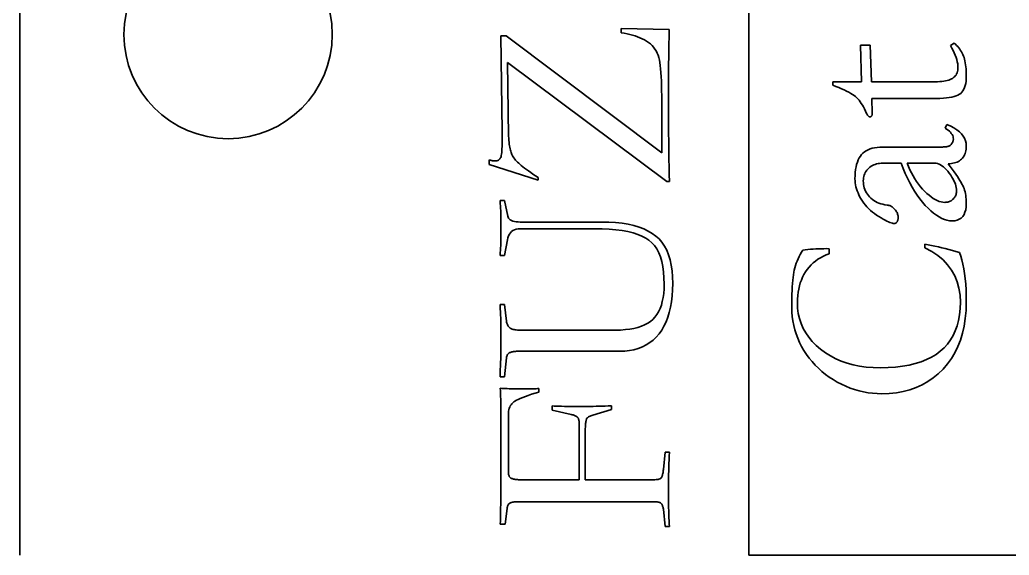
# Model space of a CAD drawing. Header units: millimetres. Extents: x -70 to 70, y -99 to 99.
# Drawn here: x -50.07 to -35.82, y -34.14 to -26.43 of the extents above; entities that cross this region are included whole.
import ezdxf

# ---------------------------------------------------------------- set-up
doc = ezdxf.new("R2010")
doc.units = ezdxf.units.MM
doc.layers.add('粗实线层', color=7, linetype='Continuous', lineweight=35)

msp = doc.modelspace()

# ---------------------------------------------------------------- linework, layer by layer
at = {"layer": '粗实线层', "color": 7, "lineweight": 35}
for p, q in [((-50.071, -19.139), (-50.071, -34.139)), ((-39.571, -19.139), (-39.571, -34.139)), ((-39.571, -19.139), (-39.571, -34.139)), ((-41.408, -26.614), (-41.408, -26.552)), ((-41.408, -26.552), (-40.717, -26.567)), ((-41.366, -26.62), (-41.408, -26.614)), ((-41.324, -26.627), (-41.366, -26.62)), ((-41.285, -26.636), (-41.324, -26.627)), ((-41.246, -26.646), (-41.285, -26.636)), ((-41.209, -26.657), (-41.246, -26.646)), ((-40.717, -26.567), (-40.719, -26.674)), ((-43.142, -26.656), (-43.065, -26.656)), ((-43.123, -28.035), (-43.142, -26.656)), ((-43.065, -26.656), (-40.825, -28.344)), ((-41.173, -26.67), (-41.209, -26.657)), ((-41.139, -26.684), (-41.173, -26.67)), ((-41.106, -26.699), (-41.139, -26.684)), ((-41.074, -26.716), (-41.106, -26.699)), ((-41.043, -26.733), (-41.074, -26.716)), ((-41.015, -26.753), (-41.043, -26.733)), ((-40.988, -26.774), (-41.015, -26.753)), ((-40.964, -26.797), (-40.988, -26.774)), ((-40.721, -26.777), (-40.723, -26.875)), ((-40.719, -26.674), (-40.721, -26.777)), ((-36.667, -26.797), (-36.613, -26.762)), ((-36.613, -26.762), (-36.595, -26.779)), ((-36.595, -26.779), (-36.578, -26.795)), ((-40.943, -26.821), (-40.964, -26.797)), ((-40.923, -26.848), (-40.943, -26.821)), ((-40.906, -26.876), (-40.923, -26.848)), ((-40.891, -26.906), (-40.906, -26.876)), ((-40.878, -26.937), (-40.891, -26.906)), ((-40.723, -26.875), (-40.724, -26.97)), ((-37.949, -27.318), (-37.961, -26.793)), ((-37.961, -26.793), (-37.822, -26.793)), ((-37.822, -26.793), (-37.806, -27.318)), ((-36.647, -26.833), (-36.667, -26.797)), ((-36.628, -26.869), (-36.647, -26.833)), ((-36.612, -26.903), (-36.628, -26.869)), ((-36.598, -26.936), (-36.612, -26.903)), ((-36.578, -26.795), (-36.562, -26.813)), ((-36.562, -26.813), (-36.547, -26.831)), ((-36.547, -26.831), (-36.533, -26.849)), ((-36.533, -26.849), (-36.521, -26.868)), ((-36.521, -26.868), (-36.509, -26.888)), ((-36.509, -26.888), (-36.498, -26.908)), ((-36.498, -26.908), (-36.488, -26.928)), ((-36.488, -26.928), (-36.48, -26.949)), ((-43.049, -27.042), (-43.03, -28.104)), ((-40.752, -28.757), (-43.049, -27.042)), ((-40.868, -26.971), (-40.878, -26.937)), ((-40.86, -27.006), (-40.868, -26.971)), ((-40.853, -27.044), (-40.86, -27.006)), ((-40.847, -27.087), (-40.853, -27.044)), ((-40.726, -27.06), (-40.727, -27.146)), ((-40.724, -26.97), (-40.726, -27.06)), ((-36.586, -26.969), (-36.598, -26.936)), ((-36.576, -27), (-36.586, -26.969)), ((-36.569, -27.03), (-36.576, -27)), ((-36.563, -27.059), (-36.569, -27.03)), ((-36.56, -27.087), (-36.563, -27.059)), ((-36.48, -26.949), (-36.472, -26.971)), ((-36.472, -26.971), (-36.465, -26.995)), ((-36.465, -26.995), (-36.459, -27.02)), ((-36.459, -27.02), (-36.454, -27.046)), ((-36.454, -27.046), (-36.449, -27.074)), ((-36.449, -27.074), (-36.446, -27.104)), ((-40.842, -27.135), (-40.847, -27.087)), ((-40.838, -27.188), (-40.842, -27.135)), ((-40.834, -27.246), (-40.838, -27.188)), ((-40.727, -27.146), (-40.728, -27.227)), ((-36.587, -27.222), (-36.578, -27.207)), ((-36.578, -27.207), (-36.571, -27.19)), ((-36.571, -27.19), (-36.566, -27.173)), ((-36.566, -27.173), (-36.562, -27.154)), ((-36.562, -27.154), (-36.56, -27.134)), ((-36.559, -27.113), (-36.56, -27.087)), ((-36.56, -27.134), (-36.559, -27.113)), ((-36.446, -27.104), (-36.443, -27.135)), ((-36.443, -27.135), (-36.441, -27.167)), ((-36.441, -27.167), (-36.44, -27.201)), ((-36.44, -27.201), (-36.439, -27.237)), ((-40.831, -27.308), (-40.834, -27.246)), ((-40.828, -27.375), (-40.831, -27.308)), ((-40.728, -27.305), (-40.729, -27.379)), ((-40.728, -27.227), (-40.728, -27.305)), ((-38.362, -27.322), (-37.949, -27.318)), ((-38.362, -27.368), (-38.362, -27.322)), ((-37.806, -27.318), (-36.887, -27.318)), ((-36.887, -27.318), (-36.853, -27.318)), ((-36.853, -27.318), (-36.822, -27.316)), ((-36.822, -27.316), (-36.792, -27.314)), ((-36.792, -27.314), (-36.764, -27.31)), ((-36.764, -27.31), (-36.738, -27.306)), ((-36.738, -27.306), (-36.713, -27.301)), ((-36.713, -27.301), (-36.691, -27.294)), ((-36.691, -27.294), (-36.671, -27.287)), ((-36.671, -27.287), (-36.653, -27.279)), ((-36.653, -27.279), (-36.636, -27.27)), ((-36.636, -27.27), (-36.622, -27.26)), ((-36.622, -27.26), (-36.608, -27.248)), ((-36.608, -27.248), (-36.597, -27.236)), ((-36.597, -27.236), (-36.587, -27.222)), ((-36.448, -27.345), (-36.455, -27.375)), ((-36.443, -27.312), (-36.448, -27.345)), ((-36.44, -27.276), (-36.443, -27.312)), ((-36.439, -27.237), (-36.44, -27.276)), ((-40.827, -27.447), (-40.828, -27.375)), ((-40.825, -27.524), (-40.827, -27.447)), ((-40.729, -27.379), (-40.729, -27.448)), ((-40.729, -27.448), (-40.728, -27.609)), ((-38.317, -27.386), (-38.362, -27.368)), ((-38.274, -27.403), (-38.317, -27.386)), ((-38.234, -27.42), (-38.274, -27.403)), ((-38.197, -27.437), (-38.234, -27.42)), ((-38.163, -27.454), (-38.197, -27.437)), ((-38.132, -27.47), (-38.163, -27.454)), ((-38.104, -27.486), (-38.132, -27.47)), ((-38.078, -27.502), (-38.104, -27.486)), ((-38.056, -27.517), (-38.078, -27.502)), ((-36.538, -27.5), (-36.559, -27.511)), ((-36.519, -27.486), (-36.538, -27.5)), ((-36.502, -27.469), (-36.519, -27.486)), ((-36.488, -27.45), (-36.502, -27.469)), ((-36.475, -27.428), (-36.488, -27.45)), ((-36.464, -27.403), (-36.475, -27.428)), ((-36.455, -27.375), (-36.464, -27.403)), ((-40.825, -27.606), (-40.825, -27.524)), ((-40.825, -28.344), (-40.825, -27.606)), ((-40.728, -27.609), (-40.728, -27.763)), ((-38.036, -27.532), (-38.056, -27.517)), ((-38.018, -27.548), (-38.036, -27.532)), ((-38.001, -27.566), (-38.018, -27.548)), ((-37.984, -27.586), (-38.001, -27.566)), ((-37.967, -27.607), (-37.984, -27.586)), ((-37.951, -27.63), (-37.967, -27.607)), ((-37.935, -27.655), (-37.951, -27.63)), ((-36.926, -27.561), (-37.799, -27.561)), ((-37.799, -27.561), (-37.795, -27.77)), ((-36.87, -27.561), (-36.926, -27.561)), ((-36.818, -27.559), (-36.87, -27.561)), ((-36.769, -27.556), (-36.818, -27.559)), ((-36.725, -27.552), (-36.769, -27.556)), ((-36.684, -27.546), (-36.725, -27.552)), ((-36.647, -27.539), (-36.684, -27.546)), ((-36.614, -27.531), (-36.647, -27.539)), ((-36.585, -27.522), (-36.614, -27.531)), ((-36.559, -27.511), (-36.585, -27.522)), ((-40.728, -27.763), (-40.727, -27.911)), ((-37.919, -27.682), (-37.935, -27.655)), ((-37.904, -27.711), (-37.919, -27.682)), ((-37.89, -27.742), (-37.904, -27.711)), ((-37.876, -27.774), (-37.89, -27.742)), ((-37.871, -27.783), (-37.876, -27.774)), ((-37.866, -27.792), (-37.871, -27.783)), ((-37.795, -27.78), (-37.796, -27.789)), ((-37.795, -27.77), (-37.795, -27.78)), ((-40.727, -27.911), (-40.726, -28.052)), ((-37.862, -27.799), (-37.866, -27.792)), ((-37.857, -27.806), (-37.862, -27.799)), ((-37.852, -27.811), (-37.857, -27.806)), ((-37.847, -27.816), (-37.852, -27.811)), ((-37.841, -27.819), (-37.847, -27.816)), ((-37.836, -27.822), (-37.841, -27.819)), ((-37.831, -27.824), (-37.836, -27.822)), ((-37.826, -27.824), (-37.831, -27.824)), ((-37.82, -27.823), (-37.826, -27.824)), ((-37.814, -27.822), (-37.82, -27.823)), ((-37.81, -27.819), (-37.814, -27.822)), ((-37.806, -27.815), (-37.81, -27.819)), ((-37.802, -27.81), (-37.806, -27.815)), ((-37.8, -27.805), (-37.802, -27.81)), ((-37.797, -27.798), (-37.8, -27.805)), ((-37.796, -27.789), (-37.797, -27.798)), ((-43.122, -28.086), (-43.123, -28.035)), ((-40.726, -28.052), (-40.725, -28.186)), ((-36.744, -27.986), (-36.717, -27.936)), ((-36.722, -28.001), (-36.744, -27.986)), ((-36.701, -28.016), (-36.722, -28.001)), ((-36.717, -27.936), (-36.664, -27.959)), ((-36.683, -28.031), (-36.701, -28.016)), ((-36.668, -28.047), (-36.683, -28.031)), ((-36.655, -28.062), (-36.668, -28.047)), ((-36.664, -27.959), (-36.617, -27.984)), ((-36.644, -28.078), (-36.655, -28.062)), ((-36.617, -27.984), (-36.575, -28.011)), ((-36.575, -28.011), (-36.539, -28.039)), ((-36.539, -28.039), (-36.509, -28.069)), ((-36.509, -28.069), (-36.484, -28.101)), ((-43.123, -28.216), (-43.122, -28.176)), ((-43.122, -28.133), (-43.122, -28.086)), ((-43.122, -28.176), (-43.122, -28.133)), ((-43.03, -28.104), (-43.028, -28.134)), ((-43.028, -28.134), (-43.026, -28.163)), ((-43.026, -28.163), (-43.024, -28.19)), ((-43.024, -28.19), (-43.021, -28.216)), ((-40.725, -28.186), (-40.723, -28.314)), ((-36.655, -28.221), (-36.65, -28.214)), ((-36.65, -28.214), (-36.645, -28.207)), ((-36.645, -28.207), (-36.641, -28.2)), ((-36.635, -28.095), (-36.644, -28.078)), ((-36.641, -28.2), (-36.637, -28.193)), ((-36.637, -28.193), (-36.634, -28.186)), ((-36.629, -28.111), (-36.635, -28.095)), ((-36.634, -28.186), (-36.631, -28.179)), ((-36.631, -28.179), (-36.629, -28.172)), ((-36.626, -28.128), (-36.629, -28.111)), ((-36.629, -28.172), (-36.627, -28.165)), ((-36.627, -28.165), (-36.626, -28.158)), ((-36.625, -28.145), (-36.626, -28.128)), ((-36.626, -28.158), (-36.625, -28.151)), ((-36.625, -28.151), (-36.625, -28.145)), ((-36.484, -28.101), (-36.464, -28.134)), ((-36.464, -28.134), (-36.45, -28.17)), ((-36.45, -28.17), (-36.442, -28.206)), ((-36.442, -28.206), (-36.439, -28.245)), ((-43.133, -28.36), (-43.13, -28.339)), ((-43.13, -28.339), (-43.128, -28.314)), ((-43.128, -28.314), (-43.126, -28.285)), ((-43.126, -28.285), (-43.124, -28.252)), ((-43.124, -28.252), (-43.123, -28.216)), ((-43.021, -28.216), (-43.018, -28.24)), ((-43.018, -28.24), (-43.014, -28.263)), ((-43.014, -28.263), (-43.01, -28.284)), ((-43.01, -28.284), (-43.005, -28.303)), ((-43.005, -28.303), (-43.001, -28.321)), ((-43.001, -28.321), (-42.995, -28.338)), ((-42.995, -28.338), (-42.989, -28.354)), ((-42.989, -28.354), (-42.982, -28.369)), ((-40.723, -28.314), (-40.721, -28.435)), ((-37.947, -28.369), (-37.927, -28.348)), ((-37.927, -28.348), (-37.905, -28.33)), ((-37.905, -28.33), (-37.88, -28.313)), ((-37.88, -28.313), (-37.853, -28.299)), ((-37.853, -28.299), (-37.824, -28.287)), ((-37.824, -28.287), (-37.793, -28.278)), ((-37.793, -28.278), (-37.759, -28.27)), ((-37.759, -28.27), (-37.723, -28.265)), ((-37.723, -28.265), (-37.685, -28.261)), ((-37.685, -28.261), (-37.644, -28.26)), ((-37.644, -28.26), (-36.86, -28.26)), ((-36.86, -28.26), (-36.843, -28.26)), ((-36.843, -28.26), (-36.826, -28.26)), ((-36.826, -28.26), (-36.811, -28.26)), ((-36.811, -28.26), (-36.796, -28.259)), ((-36.796, -28.259), (-36.782, -28.259)), ((-36.782, -28.259), (-36.768, -28.258)), ((-36.768, -28.258), (-36.756, -28.258)), ((-36.756, -28.258), (-36.744, -28.257)), ((-36.744, -28.257), (-36.733, -28.256)), ((-36.733, -28.256), (-36.723, -28.255)), ((-36.723, -28.255), (-36.714, -28.253)), ((-36.714, -28.253), (-36.705, -28.251)), ((-36.705, -28.251), (-36.696, -28.249)), ((-36.696, -28.249), (-36.688, -28.245)), ((-36.688, -28.245), (-36.681, -28.242)), ((-36.681, -28.242), (-36.673, -28.237)), ((-36.673, -28.237), (-36.667, -28.232)), ((-36.667, -28.232), (-36.661, -28.227)), ((-36.661, -28.227), (-36.655, -28.221)), ((-36.456, -28.352), (-36.464, -28.37)), ((-36.45, -28.332), (-36.456, -28.352)), ((-36.445, -28.312), (-36.45, -28.332)), ((-36.442, -28.291), (-36.445, -28.312)), ((-36.44, -28.268), (-36.442, -28.291)), ((-36.439, -28.245), (-36.44, -28.268)), ((-43.312, -28.444), (-43.301, -28.447)), ((-43.312, -28.51), (-43.312, -28.444)), ((-43.301, -28.447), (-43.29, -28.45)), ((-43.29, -28.45), (-43.28, -28.452)), ((-43.28, -28.452), (-43.27, -28.454)), ((-43.27, -28.454), (-43.261, -28.456)), ((-43.261, -28.456), (-43.252, -28.457)), ((-43.252, -28.457), (-43.244, -28.458)), ((-43.244, -28.458), (-43.237, -28.459)), ((-43.237, -28.459), (-43.23, -28.459)), ((-43.23, -28.459), (-43.223, -28.46)), ((-43.223, -28.46), (-43.21, -28.459)), ((-43.21, -28.459), (-43.198, -28.456)), ((-43.198, -28.456), (-43.186, -28.452)), ((-43.186, -28.452), (-43.176, -28.447)), ((-43.176, -28.447), (-43.167, -28.439)), ((-43.167, -28.439), (-43.159, -28.43)), ((-43.159, -28.43), (-43.152, -28.42)), ((-43.152, -28.42), (-43.145, -28.408)), ((-43.145, -28.408), (-43.14, -28.394)), ((-43.14, -28.394), (-43.136, -28.379)), ((-43.136, -28.379), (-43.133, -28.36)), ((-42.982, -28.369), (-42.974, -28.385)), ((-42.974, -28.385), (-42.965, -28.401)), ((-42.965, -28.401), (-42.954, -28.416)), ((-42.954, -28.416), (-42.943, -28.432)), ((-42.943, -28.432), (-42.93, -28.447)), ((-42.93, -28.447), (-42.916, -28.462)), ((-42.916, -28.462), (-42.901, -28.477)), ((-42.901, -28.477), (-42.885, -28.492)), ((-42.885, -28.492), (-42.868, -28.508)), ((-40.721, -28.435), (-40.719, -28.549)), ((-38.018, -28.509), (-38.008, -28.476)), ((-38.008, -28.476), (-37.996, -28.445)), ((-37.996, -28.445), (-37.981, -28.417)), ((-37.981, -28.417), (-37.965, -28.391)), ((-37.965, -28.391), (-37.947, -28.369)), ((-37.71, -28.498), (-37.732, -28.503)), ((-37.688, -28.495), (-37.71, -28.498)), ((-37.665, -28.493), (-37.688, -28.495)), ((-37.64, -28.492), (-37.665, -28.493)), ((-37.378, -28.492), (-37.64, -28.492)), ((-37.348, -28.568), (-37.378, -28.492)), ((-37.293, -28.492), (-37.273, -28.541)), ((-36.895, -28.492), (-37.293, -28.492)), ((-36.874, -28.494), (-36.895, -28.492)), ((-36.853, -28.498), (-36.874, -28.494)), ((-36.832, -28.505), (-36.853, -28.498)), ((-36.677, -28.499), (-36.702, -28.5)), ((-36.702, -28.5), (-36.671, -28.541)), ((-36.653, -28.497), (-36.677, -28.499)), ((-36.631, -28.494), (-36.653, -28.497)), ((-36.609, -28.489), (-36.631, -28.494)), ((-36.589, -28.483), (-36.609, -28.489)), ((-36.57, -28.475), (-36.589, -28.483)), ((-36.553, -28.467), (-36.57, -28.475)), ((-36.536, -28.457), (-36.553, -28.467)), ((-36.521, -28.445), (-36.536, -28.457)), ((-36.507, -28.432), (-36.521, -28.445)), ((-36.494, -28.418), (-36.507, -28.432)), ((-36.483, -28.403), (-36.494, -28.418)), ((-36.472, -28.387), (-36.483, -28.403)), ((-36.464, -28.37), (-36.472, -28.387)), ((-42.605, -28.738), (-43.312, -28.51)), ((-42.868, -28.508), (-42.848, -28.525)), ((-42.848, -28.525), (-42.825, -28.543)), ((-42.825, -28.543), (-42.801, -28.562)), ((-42.801, -28.562), (-42.774, -28.582)), ((-42.774, -28.582), (-42.745, -28.603)), ((-42.745, -28.603), (-42.713, -28.625)), ((-42.713, -28.625), (-42.68, -28.649)), ((-40.719, -28.549), (-40.716, -28.656)), ((-38.041, -28.669), (-38.038, -28.626)), ((-38.038, -28.626), (-38.033, -28.584)), ((-38.033, -28.584), (-38.027, -28.546)), ((-38.027, -28.546), (-38.018, -28.509)), ((-37.894, -28.625), (-37.902, -28.643)), ((-37.883, -28.607), (-37.894, -28.625)), ((-37.871, -28.591), (-37.883, -28.607)), ((-37.858, -28.576), (-37.871, -28.591)), ((-37.843, -28.562), (-37.858, -28.576)), ((-37.827, -28.548), (-37.843, -28.562)), ((-37.81, -28.537), (-37.827, -28.548)), ((-37.791, -28.526), (-37.81, -28.537)), ((-37.773, -28.517), (-37.791, -28.526)), ((-37.753, -28.509), (-37.773, -28.517)), ((-37.732, -28.503), (-37.753, -28.509)), ((-37.318, -28.64), (-37.348, -28.568)), ((-37.286, -28.709), (-37.318, -28.64)), ((-37.273, -28.541), (-37.252, -28.587)), ((-37.252, -28.587), (-37.229, -28.632)), ((-37.229, -28.632), (-37.206, -28.676)), ((-36.811, -28.515), (-36.832, -28.505)), ((-36.79, -28.528), (-36.811, -28.515)), ((-36.769, -28.544), (-36.79, -28.528)), ((-36.748, -28.563), (-36.769, -28.544)), ((-36.727, -28.585), (-36.748, -28.563)), ((-36.706, -28.609), (-36.727, -28.585)), ((-36.684, -28.637), (-36.706, -28.609)), ((-36.664, -28.665), (-36.684, -28.637)), ((-36.671, -28.541), (-36.641, -28.58)), ((-36.641, -28.58), (-36.615, -28.617)), ((-36.615, -28.617), (-36.59, -28.652)), ((-42.68, -28.649), (-42.644, -28.673)), ((-42.644, -28.673), (-42.605, -28.699)), ((-42.605, -28.699), (-42.605, -28.738)), ((-40.713, -28.757), (-40.752, -28.757)), ((-40.716, -28.656), (-40.713, -28.757)), ((-38.042, -28.716), (-38.041, -28.669)), ((-38.041, -28.745), (-38.042, -28.716)), ((-38.038, -28.774), (-38.041, -28.745)), ((-38.034, -28.802), (-38.038, -28.774)), ((-37.921, -28.724), (-37.922, -28.747)), ((-37.922, -28.747), (-37.921, -28.774)), ((-37.919, -28.702), (-37.921, -28.724)), ((-37.921, -28.774), (-37.919, -28.799)), ((-37.915, -28.682), (-37.919, -28.702)), ((-37.909, -28.662), (-37.915, -28.682)), ((-37.902, -28.643), (-37.909, -28.662)), ((-37.253, -28.775), (-37.286, -28.709)), ((-37.219, -28.837), (-37.253, -28.775)), ((-37.206, -28.676), (-37.181, -28.717)), ((-37.181, -28.717), (-37.155, -28.757)), ((-37.155, -28.757), (-37.127, -28.795)), ((-36.646, -28.693), (-36.664, -28.665)), ((-36.63, -28.72), (-36.646, -28.693)), ((-36.617, -28.746), (-36.63, -28.72)), ((-36.605, -28.772), (-36.617, -28.746)), ((-36.595, -28.796), (-36.605, -28.772)), ((-36.59, -28.652), (-36.568, -28.685)), ((-36.568, -28.685), (-36.548, -28.715)), ((-36.548, -28.715), (-36.53, -28.743)), ((-36.53, -28.743), (-36.514, -28.769)), ((-36.514, -28.769), (-36.501, -28.793)), ((-38.028, -28.832), (-38.034, -28.802)), ((-38.02, -28.861), (-38.028, -28.832)), ((-38.01, -28.89), (-38.02, -28.861)), ((-37.998, -28.92), (-38.01, -28.89)), ((-37.985, -28.95), (-37.998, -28.92)), ((-37.919, -28.799), (-37.914, -28.825)), ((-37.914, -28.825), (-37.908, -28.849)), ((-37.908, -28.849), (-37.899, -28.872)), ((-37.899, -28.872), (-37.889, -28.895)), ((-37.889, -28.895), (-37.878, -28.917)), ((-37.878, -28.917), (-37.864, -28.939)), ((-37.184, -28.896), (-37.219, -28.837)), ((-37.147, -28.952), (-37.184, -28.896)), ((-37.127, -28.795), (-37.099, -28.831)), ((-37.099, -28.831), (-37.069, -28.865)), ((-37.069, -28.865), (-37.038, -28.898)), ((-37.038, -28.898), (-37.006, -28.928)), ((-36.588, -28.82), (-36.595, -28.796)), ((-36.583, -28.843), (-36.588, -28.82)), ((-36.579, -28.865), (-36.583, -28.843)), ((-36.583, -28.928), (-36.58, -28.914)), ((-36.58, -28.914), (-36.579, -28.9)), ((-36.578, -28.886), (-36.579, -28.865)), ((-36.579, -28.9), (-36.578, -28.886)), ((-36.501, -28.793), (-36.489, -28.815)), ((-36.489, -28.815), (-36.48, -28.836)), ((-36.48, -28.836), (-36.471, -28.858)), ((-36.471, -28.858), (-36.464, -28.881)), ((-36.464, -28.881), (-36.457, -28.905)), ((-36.457, -28.905), (-36.452, -28.93)), ((-43.154, -29.031), (-43.092, -29.031)), ((-43.152, -29.052), (-43.154, -29.031)), ((-43.15, -29.078), (-43.152, -29.052)), ((-43.092, -29.031), (-43.042, -29.255)), ((-37.97, -28.98), (-37.985, -28.95)), ((-37.953, -29.01), (-37.97, -28.98)), ((-37.935, -29.039), (-37.953, -29.01)), ((-37.914, -29.068), (-37.935, -29.039)), ((-37.893, -29.095), (-37.914, -29.068)), ((-37.864, -28.939), (-37.849, -28.959)), ((-37.849, -28.959), (-37.831, -28.979)), ((-37.831, -28.979), (-37.813, -28.997)), ((-37.813, -28.997), (-37.792, -29.014)), ((-37.792, -29.014), (-37.771, -29.03)), ((-37.771, -29.03), (-37.747, -29.044)), ((-37.747, -29.044), (-37.723, -29.056)), ((-37.723, -29.056), (-37.697, -29.067)), ((-37.697, -29.067), (-37.669, -29.076)), ((-37.109, -29.005), (-37.147, -28.952)), ((-37.07, -29.054), (-37.109, -29.005)), ((-37.03, -29.1), (-37.07, -29.054)), ((-37.006, -28.928), (-36.976, -28.955)), ((-36.976, -28.955), (-36.945, -28.978)), ((-36.945, -28.978), (-36.915, -28.999)), ((-36.915, -28.999), (-36.886, -29.016)), ((-36.886, -29.016), (-36.858, -29.031)), ((-36.858, -29.031), (-36.829, -29.042)), ((-36.829, -29.042), (-36.802, -29.05)), ((-36.802, -29.05), (-36.775, -29.054)), ((-36.775, -29.054), (-36.748, -29.056)), ((-36.748, -29.056), (-36.734, -29.055)), ((-36.734, -29.055), (-36.72, -29.054)), ((-36.72, -29.054), (-36.706, -29.052)), ((-36.706, -29.052), (-36.694, -29.048)), ((-36.694, -29.048), (-36.681, -29.044)), ((-36.681, -29.044), (-36.669, -29.039)), ((-36.669, -29.039), (-36.658, -29.032)), ((-36.658, -29.032), (-36.647, -29.025)), ((-36.647, -29.025), (-36.636, -29.017)), ((-36.636, -29.017), (-36.627, -29.008)), ((-36.627, -29.008), (-36.617, -28.998)), ((-36.617, -28.998), (-36.609, -28.987)), ((-36.609, -28.987), (-36.602, -28.976)), ((-36.602, -28.976), (-36.596, -28.965)), ((-36.596, -28.965), (-36.59, -28.953)), ((-36.59, -28.953), (-36.586, -28.941)), ((-36.586, -28.941), (-36.583, -28.928)), ((-36.452, -28.93), (-36.447, -28.956)), ((-36.447, -28.956), (-36.444, -28.983)), ((-36.444, -28.983), (-36.441, -29.012)), ((-36.441, -29.012), (-36.44, -29.041)), ((-36.44, -29.041), (-36.439, -29.071)), ((-43.148, -29.107), (-43.15, -29.078)), ((-43.146, -29.141), (-43.148, -29.107)), ((-43.145, -29.179), (-43.146, -29.141)), ((-43.144, -29.221), (-43.145, -29.179)), ((-37.87, -29.122), (-37.893, -29.095)), ((-37.845, -29.148), (-37.87, -29.122)), ((-37.819, -29.172), (-37.845, -29.148)), ((-37.791, -29.196), (-37.819, -29.172)), ((-37.762, -29.218), (-37.791, -29.196)), ((-37.669, -29.076), (-37.64, -29.084)), ((-37.64, -29.084), (-37.61, -29.09)), ((-37.61, -29.09), (-37.578, -29.095)), ((-37.578, -29.095), (-37.566, -29.097)), ((-37.566, -29.097), (-37.553, -29.1)), ((-37.553, -29.1), (-37.541, -29.103)), ((-37.541, -29.103), (-37.529, -29.108)), ((-37.529, -29.108), (-37.518, -29.114)), ((-37.518, -29.114), (-37.507, -29.121)), ((-37.507, -29.121), (-37.496, -29.129)), ((-37.496, -29.129), (-37.486, -29.138)), ((-37.486, -29.138), (-37.476, -29.148)), ((-37.476, -29.148), (-37.466, -29.158)), ((-37.466, -29.158), (-37.458, -29.169)), ((-37.458, -29.169), (-37.45, -29.181)), ((-37.45, -29.181), (-37.443, -29.192)), ((-37.443, -29.192), (-37.437, -29.204)), ((-37.437, -29.204), (-37.432, -29.216)), ((-36.989, -29.142), (-37.03, -29.1)), ((-36.949, -29.18), (-36.989, -29.142)), ((-36.909, -29.214), (-36.949, -29.18)), ((-36.458, -29.199), (-36.472, -29.232)), ((-36.447, -29.162), (-36.458, -29.199)), ((-36.441, -29.119), (-36.447, -29.162)), ((-36.439, -29.071), (-36.441, -29.119)), ((-43.143, -29.267), (-43.144, -29.221)), ((-43.143, -29.317), (-43.143, -29.267)), ((-43.142, -29.371), (-43.143, -29.317)), ((-43.042, -29.255), (-43.037, -29.271)), ((-43.037, -29.271), (-43.03, -29.286)), ((-43.03, -29.286), (-43.019, -29.298)), ((-43.019, -29.298), (-43.006, -29.309)), ((-43.006, -29.309), (-42.99, -29.319)), ((-42.99, -29.319), (-42.97, -29.326)), ((-42.97, -29.326), (-42.948, -29.332)), ((-42.948, -29.332), (-42.923, -29.337)), ((-42.923, -29.337), (-42.895, -29.339)), ((-42.895, -29.339), (-42.864, -29.34)), ((-42.864, -29.34), (-41.694, -29.34)), ((-41.694, -29.34), (-41.589, -29.342)), ((-41.589, -29.342), (-41.49, -29.348)), ((-41.49, -29.348), (-41.396, -29.358)), ((-37.731, -29.24), (-37.762, -29.218)), ((-37.698, -29.261), (-37.731, -29.24)), ((-37.666, -29.28), (-37.698, -29.261)), ((-37.636, -29.297), (-37.666, -29.28)), ((-37.609, -29.312), (-37.636, -29.297)), ((-37.583, -29.325), (-37.609, -29.312)), ((-37.56, -29.336), (-37.583, -29.325)), ((-37.539, -29.345), (-37.56, -29.336)), ((-37.521, -29.352), (-37.539, -29.345)), ((-37.504, -29.357), (-37.521, -29.352)), ((-37.451, -29.354), (-37.456, -29.356)), ((-37.447, -29.351), (-37.451, -29.354)), ((-37.443, -29.347), (-37.447, -29.351)), ((-37.44, -29.342), (-37.443, -29.347)), ((-37.437, -29.338), (-37.44, -29.342)), ((-37.434, -29.332), (-37.437, -29.338)), ((-37.431, -29.326), (-37.434, -29.332)), ((-37.432, -29.216), (-37.428, -29.228)), ((-37.429, -29.321), (-37.431, -29.326)), ((-37.427, -29.315), (-37.429, -29.321)), ((-37.428, -29.228), (-37.424, -29.239)), ((-37.425, -29.309), (-37.427, -29.315)), ((-37.424, -29.304), (-37.425, -29.309)), ((-37.424, -29.239), (-37.422, -29.252)), ((-37.422, -29.298), (-37.424, -29.304)), ((-37.422, -29.252), (-37.421, -29.264)), ((-37.421, -29.292), (-37.422, -29.298)), ((-37.421, -29.264), (-37.42, -29.276)), ((-37.42, -29.281), (-37.421, -29.287)), ((-37.421, -29.287), (-37.421, -29.292)), ((-37.42, -29.276), (-37.42, -29.281)), ((-36.87, -29.242), (-36.909, -29.214)), ((-36.831, -29.267), (-36.87, -29.242)), ((-36.793, -29.287), (-36.831, -29.267)), ((-36.755, -29.302), (-36.793, -29.287)), ((-36.717, -29.313), (-36.755, -29.302)), ((-36.68, -29.32), (-36.717, -29.313)), ((-36.644, -29.322), (-36.68, -29.32)), ((-36.605, -29.32), (-36.644, -29.322)), ((-36.57, -29.312), (-36.605, -29.32)), ((-36.54, -29.3), (-36.57, -29.312)), ((-36.513, -29.282), (-36.54, -29.3)), ((-36.49, -29.26), (-36.513, -29.282)), ((-36.472, -29.232), (-36.49, -29.26)), ((-43.143, -29.541), (-43.142, -29.487)), ((-43.142, -29.429), (-43.142, -29.371)), ((-43.142, -29.487), (-43.142, -29.429)), ((-43.005, -29.494), (-43.02, -29.514)), ((-42.988, -29.476), (-43.005, -29.494)), ((-42.968, -29.462), (-42.988, -29.476)), ((-42.946, -29.451), (-42.968, -29.462)), ((-42.921, -29.443), (-42.946, -29.451)), ((-42.894, -29.438), (-42.921, -29.443)), ((-42.864, -29.437), (-42.894, -29.438)), ((-41.794, -29.437), (-42.864, -29.437)), ((-41.684, -29.438), (-41.794, -29.437)), ((-41.581, -29.443), (-41.684, -29.438)), ((-41.485, -29.451), (-41.581, -29.443)), ((-41.396, -29.463), (-41.485, -29.451)), ((-41.396, -29.358), (-41.309, -29.372)), ((-41.314, -29.478), (-41.396, -29.463)), ((-41.239, -29.496), (-41.314, -29.478)), ((-41.309, -29.372), (-41.228, -29.39)), ((-41.171, -29.517), (-41.239, -29.496)), ((-41.228, -29.39), (-41.152, -29.412)), ((-41.152, -29.412), (-41.083, -29.438)), ((-41.083, -29.438), (-41.019, -29.469)), ((-41.019, -29.469), (-40.962, -29.503)), ((-37.49, -29.36), (-37.504, -29.357)), ((-37.478, -29.361), (-37.49, -29.36)), ((-37.472, -29.361), (-37.478, -29.361)), ((-37.466, -29.36), (-37.472, -29.361)), ((-37.461, -29.358), (-37.466, -29.36)), ((-37.456, -29.356), (-37.461, -29.358)), ((-43.145, -29.678), (-43.144, -29.637)), ((-43.144, -29.637), (-43.143, -29.591)), ((-43.143, -29.591), (-43.143, -29.541)), ((-43.049, -29.595), (-43.092, -29.823)), ((-43.042, -29.565), (-43.049, -29.595)), ((-43.032, -29.538), (-43.042, -29.565)), ((-43.02, -29.514), (-43.032, -29.538)), ((-41.11, -29.542), (-41.171, -29.517)), ((-41.056, -29.57), (-41.11, -29.542)), ((-41.009, -29.601), (-41.056, -29.57)), ((-40.967, -29.637), (-41.009, -29.601)), ((-40.93, -29.679), (-40.967, -29.637)), ((-40.962, -29.503), (-40.91, -29.541)), ((-40.91, -29.541), (-40.864, -29.584)), ((-40.864, -29.584), (-40.823, -29.632)), ((-40.823, -29.632), (-40.786, -29.687)), ((-43.152, -29.802), (-43.15, -29.777)), ((-43.15, -29.777), (-43.148, -29.748)), ((-43.148, -29.748), (-43.146, -29.715)), ((-43.146, -29.715), (-43.145, -29.678)), ((-40.897, -29.727), (-40.93, -29.679)), ((-40.869, -29.781), (-40.897, -29.727)), ((-40.845, -29.842), (-40.869, -29.781)), ((-40.786, -29.687), (-40.754, -29.747)), ((-40.754, -29.747), (-40.728, -29.812)), ((-38.831, -29.806), (-38.814, -29.774)), ((-38.814, -29.774), (-38.795, -29.743)), ((-38.795, -29.743), (-38.758, -29.739)), ((-38.758, -29.739), (-38.72, -29.735)), ((-38.72, -29.735), (-38.683, -29.732)), ((-38.683, -29.732), (-38.645, -29.729)), ((-38.645, -29.729), (-38.607, -29.727)), ((-38.607, -29.727), (-38.568, -29.725)), ((-38.568, -29.725), (-38.53, -29.724)), ((-38.53, -29.724), (-38.491, -29.724)), ((-38.491, -29.724), (-38.452, -29.723)), ((-38.452, -29.723), (-38.413, -29.724)), ((-38.413, -29.724), (-38.413, -29.797)), ((-37.034, -29.709), (-37.034, -29.658)), ((-37.034, -29.658), (-36.987, -29.667)), ((-36.937, -29.762), (-37.034, -29.709)), ((-36.987, -29.667), (-36.939, -29.677)), ((-36.939, -29.677), (-36.89, -29.687)), ((-36.85, -29.82), (-36.937, -29.762)), ((-36.89, -29.687), (-36.841, -29.698)), ((-36.841, -29.698), (-36.792, -29.709)), ((-36.792, -29.709), (-36.742, -29.722)), ((-36.742, -29.722), (-36.691, -29.735)), ((-36.691, -29.735), (-36.64, -29.749)), ((-36.64, -29.749), (-36.588, -29.763)), ((-36.588, -29.763), (-36.536, -29.778)), ((-36.536, -29.778), (-36.517, -29.83)), ((-43.154, -29.823), (-43.152, -29.802)), ((-43.092, -29.823), (-43.154, -29.823)), ((-40.825, -29.908), (-40.845, -29.842)), ((-40.81, -29.981), (-40.825, -29.908)), ((-40.728, -29.812), (-40.706, -29.883)), ((-40.706, -29.883), (-40.689, -29.96)), ((-38.887, -29.933), (-38.875, -29.901)), ((-38.875, -29.901), (-38.862, -29.869)), ((-38.862, -29.869), (-38.847, -29.837)), ((-38.847, -29.837), (-38.831, -29.806)), ((-38.61, -29.901), (-38.643, -29.928)), ((-38.575, -29.876), (-38.61, -29.901)), ((-38.537, -29.853), (-38.575, -29.876)), ((-38.498, -29.832), (-38.537, -29.853)), ((-38.456, -29.814), (-38.498, -29.832)), ((-38.413, -29.797), (-38.456, -29.814)), ((-36.774, -29.885), (-36.85, -29.82)), ((-36.708, -29.955), (-36.774, -29.885)), ((-36.517, -29.83), (-36.501, -29.886)), ((-36.501, -29.886), (-36.487, -29.946)), ((-40.799, -30.06), (-40.81, -29.981)), ((-40.793, -30.145), (-40.799, -30.06)), ((-40.689, -29.96), (-40.677, -30.043)), ((-40.677, -30.043), (-40.669, -30.131)), ((-38.928, -30.099), (-38.922, -30.064)), ((-38.922, -30.064), (-38.916, -30.031)), ((-38.916, -30.031), (-38.907, -29.998)), ((-38.907, -29.998), (-38.898, -29.965)), ((-38.898, -29.965), (-38.887, -29.933)), ((-38.754, -30.058), (-38.777, -30.095)), ((-38.73, -30.022), (-38.754, -30.058)), ((-38.703, -29.989), (-38.73, -30.022)), ((-38.674, -29.958), (-38.703, -29.989)), ((-38.643, -29.928), (-38.674, -29.958)), ((-36.652, -30.031), (-36.708, -29.955)), ((-36.606, -30.113), (-36.652, -30.031)), ((-36.487, -29.946), (-36.474, -30.012)), ((-36.474, -30.012), (-36.463, -30.081)), ((-40.79, -30.236), (-40.793, -30.145)), ((-40.669, -30.131), (-40.667, -30.224)), ((-38.942, -30.224), (-38.938, -30.179)), ((-38.938, -30.179), (-38.933, -30.137)), ((-38.933, -30.137), (-38.928, -30.099)), ((-38.814, -30.175), (-38.83, -30.217)), ((-38.797, -30.134), (-38.814, -30.175)), ((-38.777, -30.095), (-38.797, -30.134)), ((-36.57, -30.2), (-36.606, -30.113)), ((-36.545, -30.293), (-36.57, -30.2)), ((-36.463, -30.081), (-36.455, -30.155)), ((-36.455, -30.155), (-36.448, -30.234)), ((-40.797, -30.369), (-40.792, -30.304)), ((-40.792, -30.304), (-40.79, -30.236)), ((-40.669, -30.316), (-40.675, -30.404)), ((-40.667, -30.224), (-40.669, -30.316)), ((-38.95, -30.381), (-38.948, -30.326)), ((-38.948, -30.326), (-38.946, -30.273)), ((-38.946, -30.273), (-38.942, -30.224)), ((-38.862, -30.352), (-38.867, -30.4)), ((-38.853, -30.305), (-38.862, -30.352)), ((-38.843, -30.26), (-38.853, -30.305)), ((-38.83, -30.217), (-38.843, -30.26)), ((-36.529, -30.392), (-36.545, -30.293)), ((-36.448, -30.234), (-36.443, -30.317)), ((-36.443, -30.317), (-36.44, -30.404)), ((-40.831, -30.538), (-40.817, -30.486)), ((-40.817, -30.486), (-40.805, -30.429)), ((-40.805, -30.429), (-40.797, -30.369)), ((-40.685, -30.487), (-40.698, -30.566)), ((-40.675, -30.404), (-40.685, -30.487)), ((-38.953, -30.503), (-38.952, -30.441)), ((-38.952, -30.441), (-38.95, -30.381)), ((-38.871, -30.449), (-38.872, -30.5)), ((-38.867, -30.4), (-38.871, -30.449)), ((-36.524, -30.496), (-36.529, -30.392)), ((-36.44, -30.404), (-36.439, -30.496)), ((-43.152, -30.556), (-43.154, -30.526)), ((-43.154, -30.526), (-43.092, -30.526)), ((-43.15, -30.591), (-43.152, -30.556)), ((-43.148, -30.631), (-43.15, -30.591)), ((-43.146, -30.676), (-43.148, -30.631)), ((-43.092, -30.526), (-43.061, -30.769)), ((-40.895, -30.672), (-40.871, -30.631)), ((-40.871, -30.631), (-40.849, -30.587)), ((-40.849, -30.587), (-40.831, -30.538)), ((-40.698, -30.566), (-40.716, -30.641)), ((-38.953, -30.57), (-38.953, -30.503)), ((-38.951, -30.636), (-38.953, -30.57)), ((-38.946, -30.701), (-38.951, -30.636)), ((-38.872, -30.5), (-38.869, -30.58)), ((-38.869, -30.58), (-38.859, -30.657)), ((-36.536, -30.674), (-36.527, -30.587)), ((-36.527, -30.587), (-36.524, -30.496)), ((-36.443, -30.615), (-36.453, -30.729)), ((-36.439, -30.496), (-36.443, -30.615)), ((-43.145, -30.725), (-43.146, -30.676)), ((-43.144, -30.78), (-43.145, -30.725)), ((-43.061, -30.769), (-43.059, -30.782)), ((-41.028, -30.797), (-40.989, -30.771)), ((-40.989, -30.771), (-40.955, -30.742)), ((-40.955, -30.742), (-40.923, -30.709)), ((-40.923, -30.709), (-40.895, -30.672)), ((-40.763, -30.777), (-40.793, -30.839)), ((-40.738, -30.711), (-40.763, -30.777)), ((-40.716, -30.641), (-40.738, -30.711)), ((-38.937, -30.765), (-38.946, -30.701)), ((-38.925, -30.828), (-38.937, -30.765)), ((-38.859, -30.657), (-38.842, -30.731)), ((-38.842, -30.731), (-38.819, -30.802)), ((-36.571, -30.833), (-36.55, -30.756)), ((-36.55, -30.756), (-36.536, -30.674)), ((-36.453, -30.729), (-36.469, -30.838)), ((-43.143, -30.839), (-43.144, -30.78)), ((-43.143, -30.904), (-43.143, -30.839)), ((-43.142, -30.973), (-43.143, -30.904)), ((-43.059, -30.782), (-43.057, -30.795)), ((-43.057, -30.795), (-43.053, -30.807)), ((-43.053, -30.807), (-43.049, -30.818)), ((-43.049, -30.818), (-43.044, -30.828)), ((-43.044, -30.828), (-43.039, -30.838)), ((-43.039, -30.838), (-43.032, -30.846)), ((-43.032, -30.846), (-43.025, -30.854)), ((-43.025, -30.854), (-43.017, -30.861)), ((-43.017, -30.861), (-43.009, -30.867)), ((-43.009, -30.867), (-43, -30.873)), ((-43, -30.873), (-42.989, -30.878)), ((-42.989, -30.878), (-42.978, -30.882)), ((-42.978, -30.882), (-42.965, -30.886)), ((-42.965, -30.886), (-42.952, -30.889)), ((-42.952, -30.889), (-42.937, -30.892)), ((-42.937, -30.892), (-42.921, -30.894)), ((-42.921, -30.894), (-42.905, -30.895)), ((-42.905, -30.895), (-42.887, -30.896)), ((-42.887, -30.896), (-42.868, -30.896)), ((-42.868, -30.896), (-41.489, -30.896)), ((-41.489, -30.896), (-41.417, -30.895)), ((-41.417, -30.895), (-41.349, -30.89)), ((-41.349, -30.89), (-41.286, -30.882)), ((-41.286, -30.882), (-41.226, -30.872)), ((-41.226, -30.872), (-41.17, -30.858)), ((-41.17, -30.858), (-41.119, -30.841)), ((-41.119, -30.841), (-41.072, -30.821)), ((-41.072, -30.821), (-41.028, -30.797)), ((-40.826, -30.896), (-40.864, -30.948)), ((-40.793, -30.839), (-40.826, -30.896)), ((-38.909, -30.891), (-38.925, -30.828)), ((-38.89, -30.952), (-38.909, -30.891)), ((-38.819, -30.802), (-38.789, -30.871)), ((-38.789, -30.871), (-38.752, -30.937)), ((-36.628, -30.974), (-36.597, -30.906)), ((-36.597, -30.906), (-36.571, -30.833)), ((-36.469, -30.838), (-36.493, -30.941)), ((-43.142, -31.047), (-43.142, -30.973)), ((-43.142, -31.1), (-43.142, -31.047)), ((-40.95, -31.04), (-40.998, -31.077)), ((-40.905, -30.997), (-40.95, -31.04)), ((-40.864, -30.948), (-40.905, -30.997)), ((-38.867, -31.013), (-38.89, -30.952)), ((-38.841, -31.073), (-38.867, -31.013)), ((-38.752, -30.937), (-38.708, -31)), ((-38.708, -31), (-38.658, -31.06)), ((-38.658, -31.06), (-38.602, -31.117)), ((-36.71, -31.097), (-36.666, -31.038)), ((-36.666, -31.038), (-36.628, -30.974)), ((-36.523, -31.04), (-36.56, -31.134)), ((-36.493, -30.941), (-36.523, -31.04)), ((-43.144, -31.258), (-43.143, -31.206)), ((-43.143, -31.153), (-43.142, -31.1)), ((-43.143, -31.206), (-43.143, -31.153)), ((-42.959, -31.206), (-42.972, -31.208)), ((-42.945, -31.205), (-42.959, -31.206)), ((-42.931, -31.203), (-42.945, -31.205)), ((-42.915, -31.202), (-42.931, -31.203)), ((-42.898, -31.202), (-42.915, -31.202)), ((-42.88, -31.201), (-42.898, -31.202)), ((-41.431, -31.201), (-42.88, -31.201)), ((-41.359, -31.199), (-41.431, -31.201)), ((-41.29, -31.191), (-41.359, -31.199)), ((-41.225, -31.179), (-41.29, -31.191)), ((-41.163, -31.161), (-41.225, -31.179)), ((-41.104, -31.138), (-41.163, -31.161)), ((-41.049, -31.11), (-41.104, -31.138)), ((-40.998, -31.077), (-41.049, -31.11)), ((-38.811, -31.132), (-38.841, -31.073)), ((-38.778, -31.19), (-38.811, -31.132)), ((-38.741, -31.246), (-38.778, -31.19)), ((-38.602, -31.117), (-38.538, -31.172)), ((-38.538, -31.172), (-38.469, -31.223)), ((-36.875, -31.246), (-36.814, -31.201)), ((-36.814, -31.201), (-36.759, -31.151)), ((-36.759, -31.151), (-36.71, -31.097)), ((-36.56, -31.134), (-36.603, -31.222)), ((-43.146, -31.363), (-43.145, -31.311)), ((-43.145, -31.311), (-43.144, -31.258)), ((-43.061, -31.294), (-43.092, -31.568)), ((-43.059, -31.284), (-43.061, -31.294)), ((-43.057, -31.274), (-43.059, -31.284)), ((-43.053, -31.265), (-43.057, -31.274)), ((-43.05, -31.256), (-43.053, -31.265)), ((-43.045, -31.249), (-43.05, -31.256)), ((-43.04, -31.242), (-43.045, -31.249)), ((-43.034, -31.235), (-43.04, -31.242)), ((-43.028, -31.23), (-43.034, -31.235)), ((-43.021, -31.225), (-43.028, -31.23)), ((-43.013, -31.221), (-43.021, -31.225)), ((-43.004, -31.217), (-43.013, -31.221)), ((-42.995, -31.214), (-43.004, -31.217)), ((-42.984, -31.211), (-42.995, -31.214)), ((-42.972, -31.208), (-42.984, -31.211)), ((-38.702, -31.3), (-38.741, -31.246)), ((-38.66, -31.351), (-38.702, -31.3)), ((-38.469, -31.223), (-38.397, -31.268)), ((-38.397, -31.268), (-38.32, -31.308)), ((-38.32, -31.308), (-38.24, -31.343)), ((-38.24, -31.343), (-38.155, -31.372)), ((-37.091, -31.353), (-37.013, -31.322)), ((-37.013, -31.322), (-36.941, -31.287)), ((-36.941, -31.287), (-36.875, -31.246)), ((-36.653, -31.306), (-36.71, -31.384)), ((-36.603, -31.222), (-36.653, -31.306)), ((-43.152, -31.517), (-43.15, -31.466)), ((-43.15, -31.466), (-43.148, -31.414)), ((-43.148, -31.414), (-43.146, -31.363)), ((-38.616, -31.4), (-38.66, -31.351)), ((-38.569, -31.447), (-38.616, -31.4)), ((-38.52, -31.492), (-38.569, -31.447)), ((-38.468, -31.534), (-38.52, -31.492)), ((-38.155, -31.372), (-38.067, -31.396)), ((-38.067, -31.396), (-37.975, -31.415)), ((-37.975, -31.415), (-37.879, -31.428)), ((-37.879, -31.428), (-37.779, -31.436)), ((-37.779, -31.436), (-37.675, -31.439)), ((-37.675, -31.439), (-37.564, -31.436)), ((-37.564, -31.436), (-37.458, -31.429)), ((-37.458, -31.429), (-37.357, -31.417)), ((-37.357, -31.417), (-37.263, -31.401)), ((-37.263, -31.401), (-37.174, -31.379)), ((-37.174, -31.379), (-37.091, -31.353)), ((-36.773, -31.458), (-36.842, -31.525)), ((-36.71, -31.384), (-36.773, -31.458)), ((-43.154, -31.568), (-43.152, -31.517)), ((-43.092, -31.568), (-43.154, -31.568)), ((-38.414, -31.573), (-38.468, -31.534)), ((-38.356, -31.61), (-38.414, -31.573)), ((-38.297, -31.645), (-38.356, -31.61)), ((-36.915, -31.586), (-36.993, -31.639)), ((-36.842, -31.525), (-36.915, -31.586)), ((-43.15, -31.734), (-43.129, -31.736)), ((-43.148, -31.769), (-43.15, -31.734)), ((-43.147, -31.808), (-43.148, -31.769)), ((-43.129, -31.736), (-43.106, -31.737)), ((-43.106, -31.737), (-43.08, -31.738)), ((-43.08, -31.738), (-43.053, -31.739)), ((-43.053, -31.739), (-43.023, -31.74)), ((-43.023, -31.74), (-42.992, -31.741)), ((-42.992, -31.741), (-42.958, -31.741)), ((-42.958, -31.741), (-42.923, -31.742)), ((-42.923, -31.742), (-42.885, -31.742)), ((-42.885, -31.742), (-42.845, -31.742)), ((-42.845, -31.742), (-42.815, -31.742)), ((-42.815, -31.742), (-42.787, -31.742)), ((-42.787, -31.742), (-42.759, -31.742)), ((-42.759, -31.742), (-42.732, -31.741)), ((-42.732, -31.741), (-42.707, -31.741)), ((-42.707, -31.741), (-42.682, -31.741)), ((-42.682, -31.741), (-42.659, -31.74)), ((-42.659, -31.74), (-42.636, -31.74)), ((-42.636, -31.74), (-42.614, -31.739)), ((-42.614, -31.739), (-42.594, -31.738)), ((-42.594, -31.738), (-42.594, -31.788)), ((-38.235, -31.677), (-38.297, -31.645)), ((-38.173, -31.706), (-38.235, -31.677)), ((-38.111, -31.731), (-38.173, -31.706)), ((-38.048, -31.753), (-38.111, -31.731)), ((-37.984, -31.771), (-38.048, -31.753)), ((-37.92, -31.786), (-37.984, -31.771)), ((-37.251, -31.756), (-37.346, -31.781)), ((-37.161, -31.724), (-37.251, -31.756)), ((-37.075, -31.685), (-37.161, -31.724)), ((-36.993, -31.639), (-37.075, -31.685)), ((-43.146, -31.85), (-43.147, -31.808)), ((-43.145, -31.895), (-43.146, -31.85)), ((-43.144, -31.944), (-43.145, -31.895)), ((-42.939, -31.919), (-42.957, -31.931)), ((-42.918, -31.907), (-42.939, -31.919)), ((-42.892, -31.894), (-42.918, -31.907)), ((-42.862, -31.881), (-42.892, -31.894)), ((-42.827, -31.867), (-42.862, -31.881)), ((-42.789, -31.852), (-42.827, -31.867)), ((-42.747, -31.837), (-42.789, -31.852)), ((-42.7, -31.821), (-42.747, -31.837)), ((-42.649, -31.805), (-42.7, -31.821)), ((-42.594, -31.788), (-42.649, -31.805)), ((-37.854, -31.798), (-37.92, -31.786)), ((-37.789, -31.806), (-37.854, -31.798)), ((-37.723, -31.811), (-37.789, -31.806)), ((-37.656, -31.813), (-37.723, -31.811)), ((-37.548, -31.81), (-37.656, -31.813)), ((-37.445, -31.799), (-37.548, -31.81)), ((-37.346, -31.781), (-37.445, -31.799)), ((-43.143, -31.996), (-43.144, -31.944)), ((-43.143, -32.052), (-43.143, -31.996)), ((-43.143, -32.111), (-43.143, -32.052)), ((-43.027, -32.043), (-43.031, -32.064)), ((-43.022, -32.023), (-43.027, -32.043)), ((-43.015, -32.005), (-43.022, -32.023)), ((-43.006, -31.988), (-43.015, -32.005)), ((-42.996, -31.972), (-43.006, -31.988)), ((-42.985, -31.957), (-42.996, -31.972)), ((-42.971, -31.943), (-42.985, -31.957)), ((-42.957, -31.931), (-42.971, -31.943)), ((-42.405, -31.989), (-42.375, -31.991)), ((-42.405, -32.051), (-42.405, -31.989)), ((-42.13, -32.113), (-42.405, -32.051)), ((-42.375, -31.991), (-42.342, -31.992)), ((-42.342, -31.992), (-42.306, -31.993)), ((-42.306, -31.993), (-42.268, -31.994)), ((-42.268, -31.994), (-42.227, -31.995)), ((-42.227, -31.995), (-42.183, -31.996)), ((-42.183, -31.996), (-42.136, -31.996)), ((-42.136, -31.996), (-42.087, -31.997)), ((-42.087, -31.997), (-42.035, -31.997)), ((-42.035, -31.997), (-41.98, -31.997)), ((-41.98, -31.997), (-41.939, -31.997)), ((-41.939, -31.997), (-41.897, -31.996)), ((-41.897, -31.996), (-41.855, -31.996)), ((-41.855, -31.996), (-41.813, -31.995)), ((-41.551, -32.039), (-41.818, -32.121)), ((-41.813, -31.995), (-41.77, -31.994)), ((-41.77, -31.994), (-41.727, -31.993)), ((-41.727, -31.993), (-41.684, -31.991)), ((-41.684, -31.991), (-41.64, -31.99)), ((-41.64, -31.99), (-41.596, -31.988)), ((-41.596, -31.988), (-41.551, -31.985)), ((-41.551, -31.985), (-41.551, -32.039)), ((-43.142, -32.174), (-43.143, -32.111)), ((-43.142, -32.24), (-43.142, -32.174)), ((-43.033, -32.086), (-43.034, -32.109)), ((-43.034, -32.109), (-43.034, -32.939)), ((-43.031, -32.064), (-43.033, -32.086)), ((-42.116, -32.116), (-42.13, -32.113)), ((-42.103, -32.119), (-42.116, -32.116)), ((-42.091, -32.123), (-42.103, -32.119)), ((-42.08, -32.127), (-42.091, -32.123)), ((-42.07, -32.131), (-42.08, -32.127)), ((-42.061, -32.135), (-42.07, -32.131)), ((-42.053, -32.139), (-42.061, -32.135)), ((-42.046, -32.144), (-42.053, -32.139)), ((-42.041, -32.148), (-42.046, -32.144)), ((-42.036, -32.153), (-42.041, -32.148)), ((-42.032, -32.159), (-42.036, -32.153)), ((-42.028, -32.165), (-42.032, -32.159)), ((-42.025, -32.172), (-42.028, -32.165)), ((-42.022, -32.181), (-42.025, -32.172)), ((-42.02, -32.19), (-42.022, -32.181)), ((-42.018, -32.199), (-42.02, -32.19)), ((-42.016, -32.21), (-42.018, -32.199)), ((-41.916, -32.201), (-41.918, -32.212)), ((-41.913, -32.191), (-41.916, -32.201)), ((-41.91, -32.182), (-41.913, -32.191)), ((-41.907, -32.175), (-41.91, -32.182)), ((-41.902, -32.167), (-41.907, -32.175)), ((-41.895, -32.161), (-41.902, -32.167)), ((-41.888, -32.154), (-41.895, -32.161)), ((-41.879, -32.148), (-41.888, -32.154)), ((-41.87, -32.142), (-41.879, -32.148)), ((-41.858, -32.136), (-41.87, -32.142)), ((-41.846, -32.13), (-41.858, -32.136)), ((-41.832, -32.125), (-41.846, -32.13)), ((-41.818, -32.121), (-41.832, -32.125)), ((-43.142, -32.485), (-43.142, -32.24)), ((-42.015, -32.222), (-42.016, -32.21)), ((-42.015, -32.234), (-42.015, -32.222)), ((-42.015, -32.248), (-42.015, -32.234)), ((-42.015, -33.051), (-42.015, -32.248)), ((-41.925, -32.294), (-41.926, -32.314)), ((-41.926, -32.314), (-41.926, -32.337)), ((-41.926, -32.337), (-41.926, -33.051)), ((-41.924, -32.274), (-41.925, -32.294)), ((-41.923, -32.256), (-41.924, -32.274)), ((-41.922, -32.24), (-41.923, -32.256)), ((-41.92, -32.226), (-41.922, -32.24)), ((-41.918, -32.212), (-41.92, -32.226)), ((-43.143, -32.707), (-43.142, -32.485)), ((-43.143, -32.908), (-43.143, -32.707)), ((-40.802, -32.904), (-40.775, -32.657)), ((-40.775, -32.657), (-40.713, -32.657)), ((-40.719, -32.764), (-40.721, -32.817)), ((-40.716, -32.711), (-40.719, -32.764)), ((-40.713, -32.657), (-40.716, -32.711)), ((-43.143, -33.086), (-43.143, -32.908)), ((-40.804, -32.92), (-40.802, -32.904)), ((-40.723, -32.87), (-40.725, -32.924)), ((-40.721, -32.817), (-40.723, -32.87)), ((-43.034, -32.939), (-43.034, -32.952)), ((-43.034, -32.952), (-43.033, -32.964)), ((-43.033, -32.964), (-43.031, -32.975)), ((-43.031, -32.975), (-43.028, -32.985)), ((-43.028, -32.985), (-43.025, -32.994)), ((-43.025, -32.994), (-43.021, -33.003)), ((-43.021, -33.003), (-43.016, -33.01)), ((-43.016, -33.01), (-43.011, -33.017)), ((-43.011, -33.017), (-43.004, -33.023)), ((-43.004, -33.023), (-42.997, -33.028)), ((-42.997, -33.028), (-42.99, -33.032)), ((-42.99, -33.032), (-42.981, -33.036)), ((-42.981, -33.036), (-42.971, -33.04)), ((-42.971, -33.04), (-42.96, -33.043)), ((-42.96, -33.043), (-42.948, -33.045)), ((-42.948, -33.045), (-42.935, -33.047)), ((-42.935, -33.047), (-42.92, -33.049)), ((-42.92, -33.049), (-42.905, -33.05)), ((-42.905, -33.05), (-42.889, -33.051)), ((-42.889, -33.051), (-42.872, -33.051)), ((-42.872, -33.051), (-42.015, -33.051)), ((-41.926, -33.051), (-40.945, -33.051)), ((-40.945, -33.051), (-40.926, -33.051)), ((-40.926, -33.051), (-40.908, -33.05)), ((-40.908, -33.05), (-40.892, -33.048)), ((-40.892, -33.048), (-40.878, -33.046)), ((-40.878, -33.046), (-40.865, -33.043)), ((-40.865, -33.043), (-40.854, -33.039)), ((-40.854, -33.039), (-40.845, -33.035)), ((-40.845, -33.035), (-40.837, -33.03)), ((-40.837, -33.03), (-40.831, -33.025)), ((-40.831, -33.025), (-40.827, -33.018)), ((-40.827, -33.018), (-40.824, -33.011)), ((-40.824, -33.011), (-40.821, -33.003)), ((-40.821, -33.003), (-40.818, -32.994)), ((-40.818, -32.994), (-40.815, -32.984)), ((-40.815, -32.984), (-40.812, -32.973)), ((-40.812, -32.973), (-40.81, -32.962)), ((-40.81, -32.962), (-40.807, -32.949)), ((-40.807, -32.949), (-40.805, -32.935)), ((-40.805, -32.935), (-40.804, -32.92)), ((-40.727, -33.03), (-40.728, -33.084)), ((-40.726, -32.977), (-40.727, -33.03)), ((-40.725, -32.924), (-40.726, -32.977)), ((-43.144, -33.242), (-43.143, -33.086)), ((-40.728, -33.137), (-40.729, -33.19)), ((-40.729, -33.19), (-40.728, -33.26)), ((-40.728, -33.084), (-40.728, -33.137)), ((-43.145, -33.376), (-43.144, -33.242)), ((-40.728, -33.26), (-40.728, -33.326)), ((-40.728, -33.326), (-40.727, -33.389)), ((-43.146, -33.489), (-43.145, -33.376)), ((-43.053, -33.464), (-43.08, -33.692)), ((-43.052, -33.452), (-43.053, -33.464)), ((-43.049, -33.441), (-43.052, -33.452)), ((-43.046, -33.431), (-43.049, -33.441)), ((-43.042, -33.422), (-43.046, -33.431)), ((-43.037, -33.414), (-43.042, -33.422)), ((-43.032, -33.406), (-43.037, -33.414)), ((-43.026, -33.4), (-43.032, -33.406)), ((-43.02, -33.394), (-43.026, -33.4)), ((-43.013, -33.389), (-43.02, -33.394)), ((-43.005, -33.385), (-43.013, -33.389)), ((-42.997, -33.382), (-43.005, -33.385)), ((-42.987, -33.379), (-42.997, -33.382)), ((-42.977, -33.376), (-42.987, -33.379)), ((-42.966, -33.374), (-42.977, -33.376)), ((-42.953, -33.372), (-42.966, -33.374)), ((-42.94, -33.371), (-42.953, -33.372)), ((-42.927, -33.369), (-42.94, -33.371)), ((-42.912, -33.369), (-42.927, -33.369)), ((-42.896, -33.368), (-42.912, -33.369)), ((-42.88, -33.368), (-42.896, -33.368)), ((-40.941, -33.368), (-42.88, -33.368)), ((-40.927, -33.368), (-40.941, -33.368)), ((-40.913, -33.369), (-40.927, -33.368)), ((-40.901, -33.37), (-40.913, -33.369)), ((-40.889, -33.371), (-40.901, -33.37)), ((-40.879, -33.373), (-40.889, -33.371)), ((-40.869, -33.375), (-40.879, -33.373)), ((-40.86, -33.378), (-40.869, -33.375)), ((-40.852, -33.381), (-40.86, -33.378)), ((-40.845, -33.385), (-40.852, -33.381)), ((-40.839, -33.389), (-40.845, -33.385)), ((-40.833, -33.394), (-40.839, -33.389)), ((-40.828, -33.399), (-40.833, -33.394)), ((-40.823, -33.406), (-40.828, -33.399)), ((-40.819, -33.413), (-40.823, -33.406)), ((-40.815, -33.421), (-40.819, -33.413)), ((-40.812, -33.431), (-40.815, -33.421)), ((-40.809, -33.441), (-40.812, -33.431)), ((-40.806, -33.451), (-40.809, -33.441)), ((-40.804, -33.463), (-40.806, -33.451)), ((-40.802, -33.476), (-40.804, -33.463)), ((-40.775, -33.723), (-40.802, -33.476)), ((-40.727, -33.389), (-40.726, -33.448)), ((-40.726, -33.448), (-40.725, -33.503)), ((-43.148, -33.646), (-43.147, -33.579)), ((-43.147, -33.579), (-43.146, -33.489)), ((-40.725, -33.503), (-40.723, -33.554)), ((-40.723, -33.554), (-40.721, -33.602)), ((-40.721, -33.602), (-40.719, -33.646)), ((-43.15, -33.692), (-43.148, -33.646)), ((-43.08, -33.692), (-43.15, -33.692)), ((-40.713, -33.723), (-40.775, -33.723)), ((-40.719, -33.646), (-40.716, -33.687)), ((-40.716, -33.687), (-40.713, -33.723)), ((-39.571, -34.139), (-23.371, -34.139)), ((-39.571, -34.139), (-23.571, -34.139))]:
    msp.add_line(p, q, dxfattribs=at)
msp.add_circle((-47.071, -26.639), 1.5, dxfattribs=at)

doc.saveas('drawing.dxf')
